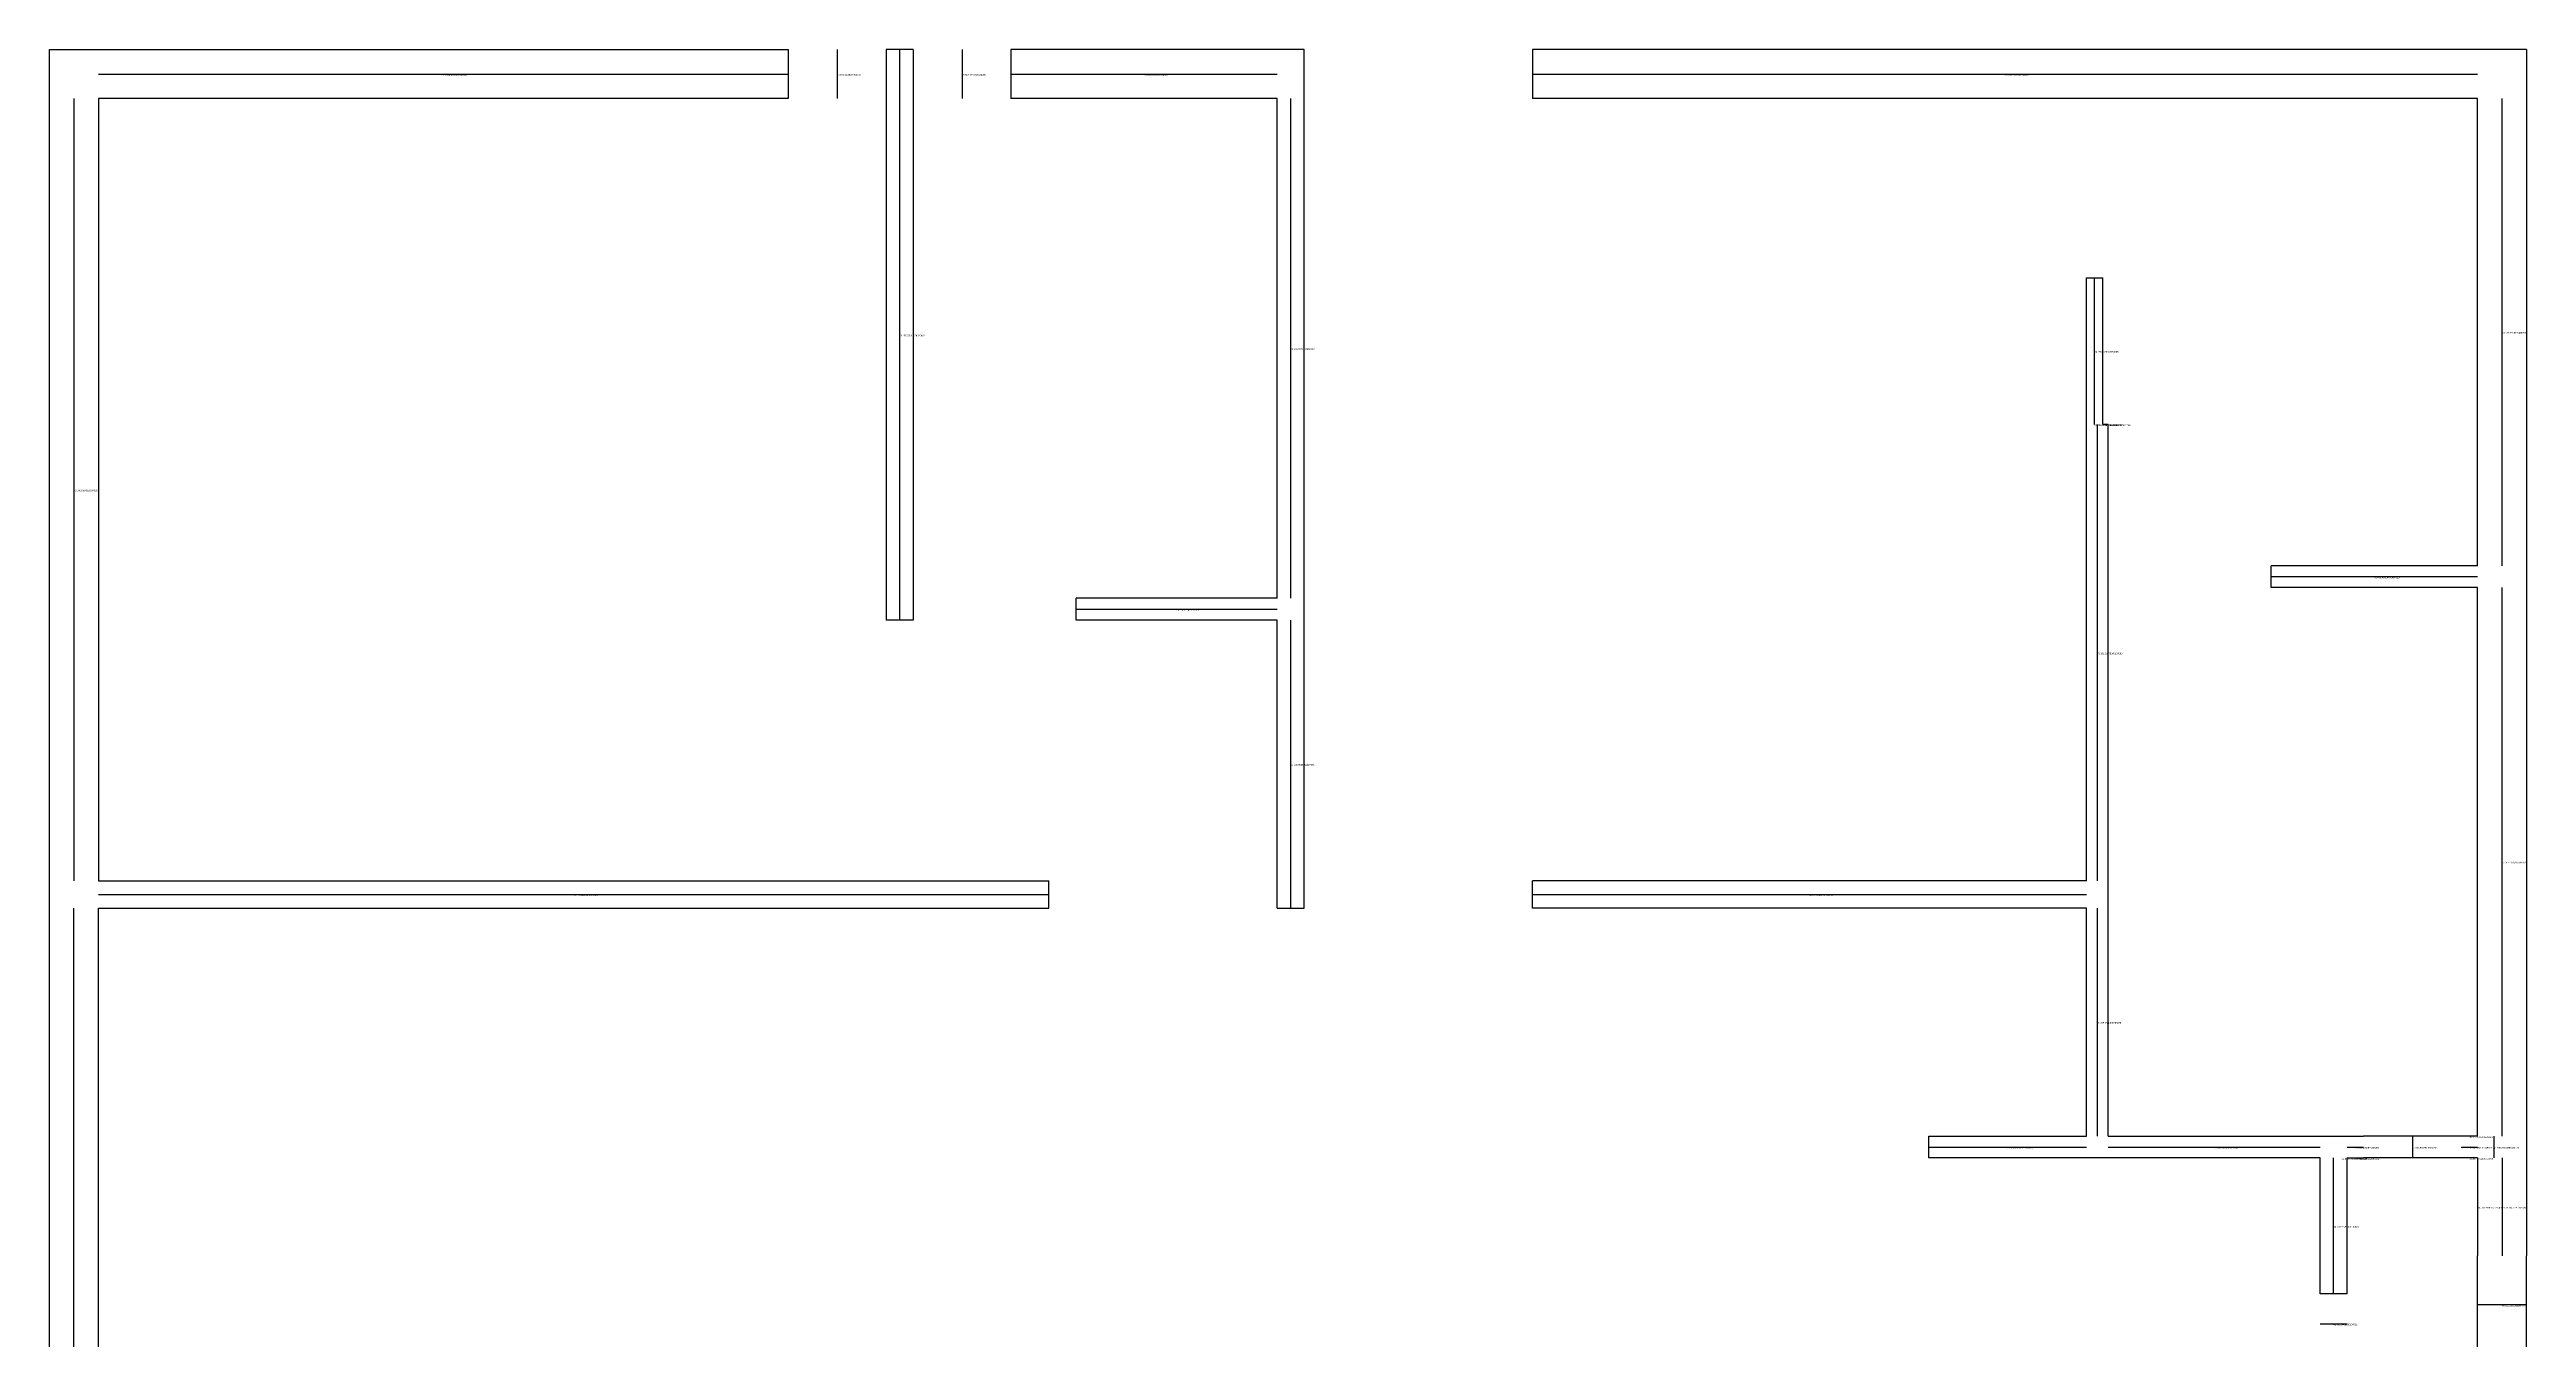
# Model space of a CAD drawing. Header units: metres. Extents: x 328 to 784, y 390 to 981.
# Drawn here: x 328 to 784, y 743.6 to 981 of the extents above; entities that cross this region are included whole.
import ezdxf

# ---------------------------------------------------------------- set-up
doc = ezdxf.new("R2010")
doc.units = ezdxf.units.M

msp = doc.modelspace()

# ---------------------------------------------------------------- linework, layer by layer
at = {"layer": 'centrelines'}
for p, q in [((473, 981), (473, 972)), ((484.5, 981), (484.5, 876)), ((496, 981), (496, 972)), ((337, 976.5), (464, 976.5)), ((505, 976.5), (554, 976.5)), ((601, 976.5), (775, 976.5)), ((332.5, 972), (332.5, 828)), ((556.5, 880), (556.5, 972)), ((779.5, 886), (779.5, 972)), ((704.5, 912), (704.5, 939)), ((704.5, 912), (704.5, 912)), ((705, 828), (705, 912)), ((705, 912), (705, 912)), ((706.5, 912), (706.5, 912)), ((737, 884), (775, 884)), ((779.5, 781), (779.5, 882)), ((517, 878), (554, 878)), ((556.5, 823), (556.5, 876)), ((337, 825.5), (512, 825.5)), ((601, 825.5), (703, 825.5)), ((332.5, 546), (332.5, 823)), ((705, 781), (705, 823)), ((763, 781), (763, 777)), ((773.5, 781), (773.5, 781)), ((778, 781), (778, 777)), ((674, 779), (703, 779)), ((707, 779), (746, 779)), ((748.5, 752), (748.5, 777)), ((750, 777), (750, 777)), ((751, 779), (754, 779)), ((752.5, 777), (752.5, 777)), ((772, 779), (775, 779)), ((773.5, 777), (773.5, 777)), ((779.5, 777), (779.5, 759)), ((775, 768), (775, 768)), ((775, 750), (784, 750)), ((746, 746.5), (751, 746.5))]:
    msp.add_line(p, q, dxfattribs=at)
at = {"layer": 'wall'}
for p, q in [((328, 537), (328, 981)), ((328, 981), (464, 981)), ((464, 981), (464, 972)), ((487, 981), (482, 981)), ((482, 981), (482, 876)), ((487, 981), (487, 876)), ((559, 981), (505, 981)), ((505, 981), (505, 972)), ((559, 823), (559, 981)), ((784, 981), (601, 981)), ((601, 981), (601, 972)), ((784, 981), (784, 759)), ((464, 972), (337, 972)), ((337, 972), (337, 828)), ((554, 972), (505, 972)), ((554, 880), (554, 972)), ((775, 972), (601, 972)), ((775, 886), (775, 972)), ((703, 912), (703, 939)), ((703, 939), (706, 939)), ((706, 912), (706, 939)), ((703, 828), (703, 912)), ((707, 912), (706, 912)), ((707, 781), (707, 912)), ((737, 882), (737, 886)), ((775, 886), (737, 886)), ((775, 882), (737, 882)), ((775, 781), (775, 882)), ((487, 876), (482, 876)), ((517, 876), (517, 880)), ((554, 880), (517, 880)), ((554, 876), (517, 876)), ((554, 823), (554, 876)), ((337, 828), (512, 828)), ((512, 823), (512, 828)), ((601, 823), (601, 828)), ((703, 828), (601, 828)), ((337, 546), (337, 823)), ((337, 823), (512, 823)), ((554, 823), (559, 823)), ((703, 823), (601, 823)), ((703, 781), (703, 823)), ((674, 777), (674, 781)), ((674, 781), (703, 781)), ((707, 781), (754, 781)), ((772, 781), (754, 781)), ((775, 781), (772, 781)), ((746, 777), (674, 777)), ((746, 752), (746, 777)), ((751, 752), (751, 777)), ((751, 777), (754, 777)), ((772, 777), (754, 777)), ((775, 777), (772, 777)), ((775, 777), (775, 759)), ((775, 741), (775, 759)), ((784, 741), (784, 759)), ((751, 752), (746, 752))]:
    msp.add_line(p, q, dxfattribs=at)

# ---------------------------------------------------------------- texts
at = {"layer": 'centrelines', "char_height": 0.3, "attachment_point": 1}
for s, insert in [('77 584.6363690312622', (400.5, 976.5)), ('76 576.8101077052455', (473, 976.5)), ('75 567.7771528183089', (496, 976.5)), ('74 552.9491003346585', (529.5, 976.5)), ('72 530.7039999784814', (688, 976.5)), ('71 485.37921238020965', (484.5, 928.5)), ('66 460.2923317459682', (556.5, 926)), ('64 445.7724548485964', (779.5, 929)), ('70 466.2283094453295', (704.5, 925.5)), ('69 466.2283094453295', (704.5, 912)), ('68 466.22347168291066', (705, 912)), ('67 466.21217552474246', (706.5, 912)), ('73 536.6830850594092', (332.5, 900)), ('63 439.08108455897315', (756, 884)), ('65 459.245326122267', (535.5, 878)), ('59 382.22775089163906', (705, 870)), ('61 406.9628664467971', (556.5, 849.5)), ('57 342.48392882916824', (779.5, 831.5)), ('62 427.8866928321993', (424.5, 825.5)), ('58 379.7556154588437', (652, 825.5)), ('50 335.2310808288868', (705, 802)), ('56 341.30393093029676', (773.5, 781)), ('47 333.26281741971513', (688.5, 779)), ('46 333.2039999784814', (726.5, 779)), ('48 333.70010089495145', (750, 777)), ('49 334.01452428955827', (752.5, 777)), ('52 335.8080573435461', (752.5, 779)), ('51 335.53535112192344', (763, 779)), ('55 339.0591249459471', (773.5, 779)), ('53 337.3762606773703', (773.5, 777)), ('54 338.26194353930424', (778, 779)), ('45 328.84196254200856', (775, 768)), ('44 320.98327917075306', (779.5, 768)), ('42 308.70793685768626', (748.5, 764.5)), ('43 311.22611125876705', (779.5, 750)), ('41 302.9400125108711', (748.5, 746.5))]:
    msp.add_mtext(s, dxfattribs=dict(at, insert=insert))

doc.saveas('drawing.dxf')
